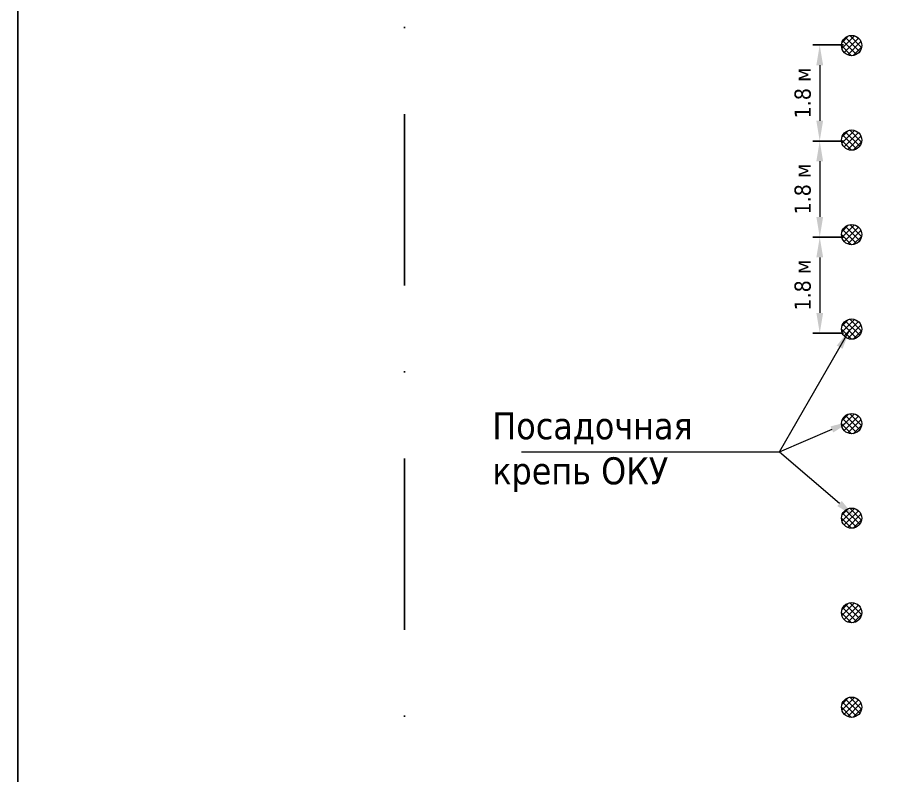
# Model space of a CAD drawing. Header units: millimetres. Extents: x 2161 to 3506, y -1213 to -250.
# Drawn here: x 2175.1 to 2240.7, y -410.5 to -354.4 of the extents above; entities that cross this region are included whole.
import ezdxf

# ---------------------------------------------------------------- set-up
doc = ezdxf.new("R2010")
doc.units = ezdxf.units.MM
doc.linetypes.add('DASHDOT', pattern=[25.4, 12.7, -6.35, 0, -6.35])
doc.styles.add('стиль', font='TAHOMA.TTF')
doc.dimstyles.new('Копия DIN', dxfattribs={"dimtxt": 2, "dimasz": 2.5, "dimexe": 0.5, "dimexo": 0.625, "dimtad": 0, "dimdec": 0, "dimlfac": 100, "dimzin": 4, "dimdsep": 46, "dimtxsty": 'стиль', "dimcen": 2.5, "dimclre": 256, "dimclrt": 256, "dimadec": 0, "dimazin": 2, "dimtfac": 1, "dimtdec": 0, "dimtmove": 0, "dimatfit": 3, "dimfxl": 0, "dimtvp": 1, "dimtolj": 1, "dimtzin": 0, "dimlwd": 0, "dimarcsym": 0})

# ---------------------------------------------------------------- blocks, each defined once
blk = doc.blocks.new('*D443')
at = {"linetype": 'ByBlock', "lineweight": -2}
for p, q in [((2236.242, -356.406), (2233.973, -356.406)), ((2236.242, -363.522), (2233.973, -363.522))]:
    blk.add_line(p, q, dxfattribs=at)
at = {"color": 0, "linetype": 'ByBlock', "lineweight": 0}
blk.add_line((2234.473, -357.906), (2234.473, -362.022), dxfattribs=at)
at = {"color": 0, "linetype": 'ByBlock', "lineweight": -2}
for points in [[(2234.223, -357.906), (2234.723, -357.906), (2234.473, -356.406)], [(2234.223, -362.022), (2234.723, -362.022), (2234.473, -363.522)]]:
    blk.add_solid(points, dxfattribs=at)
at = {"layer": 'Defpoints', "color": 0, "linetype": 'ByBlock', "lineweight": -2}
for p in [(2236.867, -356.406), (2234.473, -363.522), (2236.867, -363.522)]:
    blk.add_point(p, dxfattribs=at)
at = {"linetype": 'ByBlock', "lineweight": 0, "insert": (2233.218, -359.964), "char_height": 1.2, "attachment_point": 5, "rotation": 90, "style": 'стиль'}
blk.add_mtext('\\A1;1.8 м', dxfattribs=at)
blk = doc.blocks.new('*D444')
at = {"linetype": 'ByBlock', "lineweight": -2}
for p, q in [((2236.242, -363.522), (2233.973, -363.522)), ((2236.242, -370.637), (2233.973, -370.637))]:
    blk.add_line(p, q, dxfattribs=at)
at = {"color": 0, "linetype": 'ByBlock', "lineweight": 0}
blk.add_line((2234.473, -365.022), (2234.473, -369.137), dxfattribs=at)
at = {"color": 0, "linetype": 'ByBlock', "lineweight": -2}
for points in [[(2234.223, -365.022), (2234.723, -365.022), (2234.473, -363.522)], [(2234.223, -369.137), (2234.723, -369.137), (2234.473, -370.637)]]:
    blk.add_solid(points, dxfattribs=at)
at = {"layer": 'Defpoints', "color": 0, "linetype": 'ByBlock', "lineweight": -2}
for p in [(2236.867, -363.522), (2234.473, -370.637), (2236.867, -370.637)]:
    blk.add_point(p, dxfattribs=at)
at = {"linetype": 'ByBlock', "lineweight": 0, "insert": (2233.218, -367.079), "char_height": 1.2, "attachment_point": 5, "rotation": 90, "style": 'стиль'}
blk.add_mtext('\\A1;1.8 м', dxfattribs=at)
blk = doc.blocks.new('*D445')
at = {"linetype": 'ByBlock', "lineweight": -2}
for p, q in [((2236.242, -370.637), (2233.973, -370.637)), ((2236.242, -377.753), (2233.973, -377.753))]:
    blk.add_line(p, q, dxfattribs=at)
at = {"color": 0, "linetype": 'ByBlock', "lineweight": 0}
blk.add_line((2234.473, -372.137), (2234.473, -376.253), dxfattribs=at)
at = {"color": 0, "linetype": 'ByBlock', "lineweight": -2}
for points in [[(2234.223, -372.137), (2234.723, -372.137), (2234.473, -370.637)], [(2234.223, -376.253), (2234.723, -376.253), (2234.473, -377.753)]]:
    blk.add_solid(points, dxfattribs=at)
at = {"layer": 'Defpoints', "color": 0, "linetype": 'ByBlock', "lineweight": -2}
for p in [(2236.867, -370.637), (2234.473, -377.753), (2236.867, -377.753)]:
    blk.add_point(p, dxfattribs=at)
at = {"linetype": 'ByBlock', "lineweight": 0, "insert": (2233.218, -374.195), "char_height": 1.2, "attachment_point": 5, "rotation": 90, "style": 'стиль'}
blk.add_mtext('\\A1;1.8 м', dxfattribs=at)

msp = doc.modelspace()

# ---------------------------------------------------------------- hatches: boundary and pattern name
at = {"lineweight": 0}
h = msp.add_hatch(dxfattribs=at)
h.set_pattern_fill('NET', scale=0.1, angle=45, style=0)
h.set_pattern_definition([(45, (496.9584, 99.39342), (-0.224506403, 0.224506403), []), (135, (496.9584, 99.39342), (-0.224506403, -0.224506403), [])])
edge = h.paths.add_edge_path()
edge.add_arc((2236.836, -356.452), 0.75, 0, 360)
h = msp.add_hatch(dxfattribs=at)
h.set_pattern_fill('NET', scale=0.1, angle=45, style=0)
h.set_pattern_definition([(45, (496.9584, 92.39342), (-0.224506403, 0.224506403), []), (135, (496.9584, 92.39342), (-0.224506403, -0.224506403), [])])
edge = h.paths.add_edge_path()
edge.add_arc((2236.836, -363.452), 0.75, 0, 360)
h = msp.add_hatch(dxfattribs=at)
h.set_pattern_fill('NET', scale=0.1, angle=45, style=0)
h.set_pattern_definition([(45, (496.9584, 85.39342), (-0.224506403, 0.224506403), []), (135, (496.9584, 85.39342), (-0.224506403, -0.224506403), [])])
edge = h.paths.add_edge_path()
edge.add_arc((2236.836, -370.452), 0.75, 0, 360)
h = msp.add_hatch(dxfattribs=at)
h.set_pattern_fill('NET', scale=0.1, angle=45, style=0)
h.set_pattern_definition([(45, (496.9584, 78.39342), (-0.224506403, 0.224506403), []), (135, (496.9584, 78.39342), (-0.224506403, -0.224506403), [])])
edge = h.paths.add_edge_path()
edge.add_arc((2236.836, -377.452), 0.75, 0, 360)
h = msp.add_hatch(dxfattribs=at)
h.set_pattern_fill('NET', scale=0.1, angle=45, style=0)
h.set_pattern_definition([(45, (496.9584, 71.39342), (-0.224506403, 0.224506403), []), (135, (496.9584, 71.39342), (-0.224506403, -0.224506403), [])])
edge = h.paths.add_edge_path()
edge.add_arc((2236.836, -384.452), 0.75, 0, 360)
h = msp.add_hatch(dxfattribs=at)
h.set_pattern_fill('NET', scale=0.1, angle=45, style=0)
h.set_pattern_definition([(45, (496.9584, 64.39342), (-0.224506403, 0.224506403), []), (135, (496.9584, 64.39342), (-0.224506403, -0.224506403), [])])
edge = h.paths.add_edge_path()
edge.add_arc((2236.836, -391.452), 0.75, 0, 360)
h = msp.add_hatch(dxfattribs=at)
h.set_pattern_fill('NET', scale=0.1, angle=45, style=0)
h.set_pattern_definition([(45, (496.9584, 57.39342), (-0.224506403, 0.224506403), []), (135, (496.9584, 57.39342), (-0.224506403, -0.224506403), [])])
edge = h.paths.add_edge_path()
edge.add_arc((2236.836, -398.452), 0.75, 0, 360)
h = msp.add_hatch(dxfattribs=at)
h.set_pattern_fill('NET', scale=0.1, angle=45, style=0)
h.set_pattern_definition([(45, (496.9584, 50.39342), (-0.224506403, 0.224506403), []), (135, (496.9584, 50.39342), (-0.224506403, -0.224506403), [])])
edge = h.paths.add_edge_path()
edge.add_arc((2236.836, -405.452), 0.75, 0, 360)

# ---------------------------------------------------------------- linework, layer by layer
at = {"color": 7, "linetype": 'DASHDOT'}
msp.add_line((2203.728, -285.023), (2203.728, -464.538), dxfattribs=at)
at = {"color": 7, "lineweight": 0}
for p, q in [((2235.371, -384.882), (2231.47, -386.566)), ((2235.936, -390.366), (2231.489, -386.558))]:
    msp.add_line(p, q, dxfattribs=at)
at = {"linetype": 'ByBlock', "lineweight": -2}
msp.add_lwpolyline([(2175.102, -684.836), (2769.102, -684.836), (2769.102, -264.836), (2175.102, -264.836)], close=True, dxfattribs=at)
at = {"color": 7, "lineweight": 15}
for centre in [(2236.836, -356.452), (2236.836, -363.452), (2236.836, -370.452), (2236.836, -377.452), (2236.836, -384.452), (2236.836, -391.452), (2236.836, -398.452), (2236.836, -405.452)]:
    msp.add_circle(centre, 0.75, dxfattribs=at)
at = {"color": 7, "lineweight": 0}
for points in [[(2235.271, -384.652), (2236.746, -384.283), (2235.471, -385.111)], [(2236.099, -390.176), (2237.076, -391.342), (2235.774, -390.556)]]:
    msp.add_solid(points, dxfattribs=at)

# ---------------------------------------------------------------- texts
at = {"color": 7, "insert": (2182.017, -383.609), "char_height": 2, "width": 79.3281, "attachment_point": 1, "style": 'стиль'}
msp.add_mtext('{\\W9.4054;    }Посадочная \\P{\\W9.4054;    }крепь ОКУ\\P{\\W9.2281;     }', dxfattribs=at)

# ---------------------------------------------------------------- dimensions: what is measured, and where the dimension line sits
at = {"color": 7, "linetype": 'ByBlock', "lineweight": 0}
for base, p1, p2, picture, middle in [((2234.473, -363.522), (2236.867, -356.406), (2236.867, -363.522), '*D443', (2233.218, -359.964)), ((2234.473, -370.637), (2236.867, -363.522), (2236.867, -370.637), '*D444', (2233.218, -367.079)), ((2234.473, -377.753), (2236.867, -370.637), (2236.867, -377.753), '*D445', (2233.218, -374.195))]:
    dim = msp.add_linear_dim(base=base, p1=p1, p2=p2, angle=90, text='1.8 м', dimstyle='Копия DIN', override={"dimtxt": 1.2, "dimasz": 1.5}, dxfattribs=at)
    dim.commit()
    dim.dimension.update_dxf_attribs({"geometry": picture, "text_midpoint": middle})

# ---------------------------------------------------------------- leaders
at = {"color": 7, "lineweight": 0}
msp.add_leader([(2236.699, -377.488), (2231.47, -386.566), (2212.394, -386.566)], dimstyle='Копия DIN', override={"dimtxt": 1.2, "dimasz": 1.5, "dimgap": 0.625, "dimtad": 0}, dxfattribs=at)

doc.saveas('drawing.dxf')
